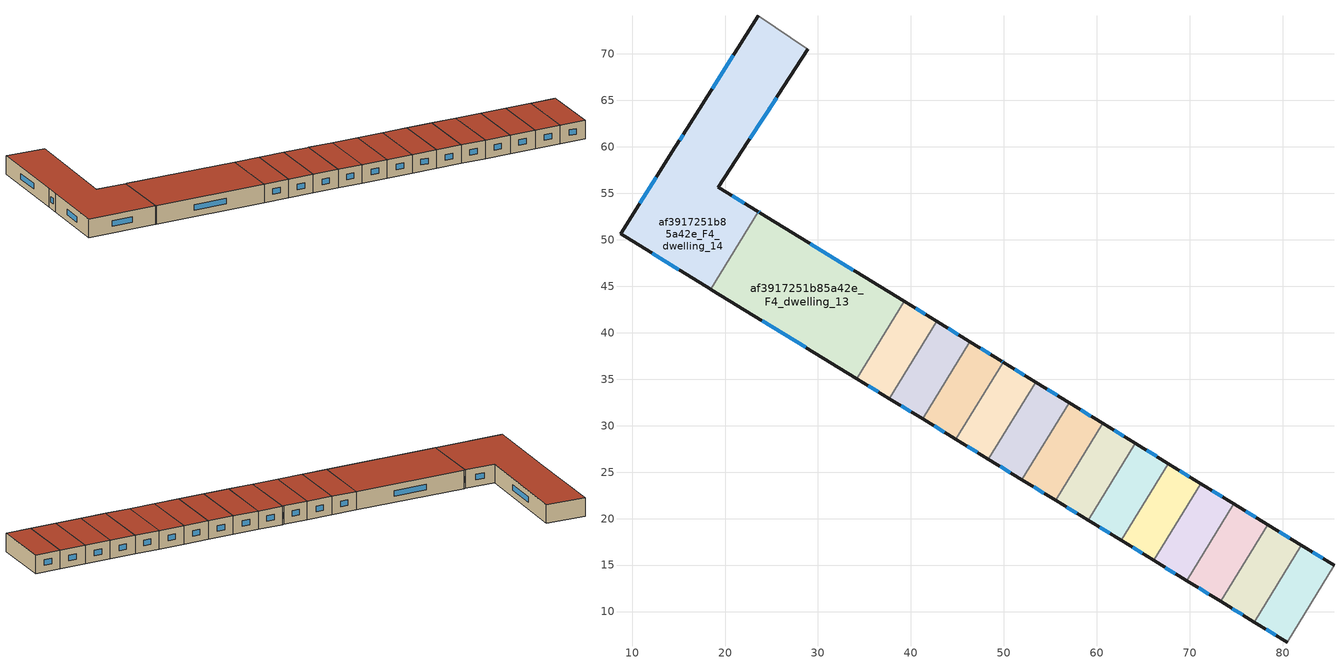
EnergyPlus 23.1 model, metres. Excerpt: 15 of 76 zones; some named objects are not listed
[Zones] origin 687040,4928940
af3917251b85a42e_F4_dwelling_0
 floor to af3917251b85a42e_F3_dwelling_0 (EU_floor_Construction): 85.52,14.97 80.51,6.7 76.96,8.87 82.01,17.12 z12
 wall outside (EU_wall_Construction): 85.52,14.97 82.01,17.12 / 76.96,8.87 80.51,6.7 z12:15
 wall to af3917251b85a42e_F4_dwelling_1 (EU_wall_Construction): 82.01,17.12 76.96,8.87 z12:15
 wall adiabatic (EU_wall_Construction): 80.51,6.7 85.52,14.97 z12:15
 window (EU_Window_Construction): 84.29,15.72 83.24,16.37 / 78.2,8.11 79.26,7.46 z13.05:13.95
 roof outside (EU_roof_Construction): 80.51,6.7 85.52,14.97 82.01,17.12 76.96,8.87 z15
af3917251b85a42e_F4_dwelling_1
 floor to af3917251b85a42e_F3_dwelling_1 (EU_floor_Construction): 82.01,17.12 76.96,8.87 73.32,11.1 78.37,19.36 z12
 wall outside (EU_wall_Construction): 82.01,17.12 78.37,19.36 / 73.32,11.1 76.96,8.87 z12:15
 wall to af3917251b85a42e_F4_dwelling_2 (EU_wall_Construction): 78.37,19.36 73.32,11.1 z12:15
 window (EU_Window_Construction): 80.74,17.9 79.65,18.57 / 74.6,10.32 75.68,9.65 z13.05:13.95
 roof outside (EU_roof_Construction): 76.96,8.87 82.01,17.12 78.37,19.36 73.32,11.1 z15
af3917251b85a42e_F4_dwelling_10
 floor to af3917251b85a42e_F3_dwelling_10 (EU_floor_Construction): 49.75,36.94 49.92,36.84 44.83,28.54 41.25,30.73 46.34,39.04 z12
 wall outside (EU_wall_Construction): 49.92,36.84 49.75,36.94 46.34,39.04 / 41.25,30.73 44.83,28.54 z12:15
 wall to af3917251b85a42e_F4_dwelling_11 (EU_wall_Construction): 46.34,39.04 41.25,30.73 z12:15
 wall to af3917251b85a42e_F4_dwelling_9 (EU_wall_Construction): 44.83,28.54 49.92,36.84 z12:15
 window (EU_Window_Construction): 48.55,37.68 47.53,38.3 / 49.86,36.87 49.81,36.91 / 42.51,29.96 43.58,29.31 z13.05:13.95
 roof outside (EU_roof_Construction): 44.83,28.54 49.92,36.84 49.75,36.94 46.34,39.04 41.25,30.73 z15
af3917251b85a42e_F4_dwelling_11
 floor to af3917251b85a42e_F3_dwelling_11 (EU_floor_Construction): 46.34,39.04 41.25,30.73 37.7,32.91 42.78,41.22 z12
 wall outside (EU_wall_Construction): 46.34,39.04 42.78,41.22 / 37.7,32.91 41.25,30.73 z12:15
 wall to af3917251b85a42e_F4_dwelling_12 (EU_wall_Construction): 42.78,41.22 37.7,32.91 z12:15
 window (EU_Window_Construction): 45.09,39.8 44.03,40.45 / 38.94,32.15 40,31.5 z13.05:13.95
 roof outside (EU_roof_Construction): 41.25,30.73 46.34,39.04 42.78,41.22 37.7,32.91 z15
af3917251b85a42e_F4_dwelling_12
 floor to af3917251b85a42e_F3_dwelling_12 (EU_floor_Construction): 42.78,41.22 37.7,32.91 34.17,35.07 39.26,43.38 z12
 wall outside (EU_wall_Construction): 42.78,41.22 39.26,43.38 / 34.17,35.07 37.7,32.91 z12:15
 wall to af3917251b85a42e_F4_dwelling_13 (EU_wall_Construction): 39.26,43.38 34.17,35.07 z12:15
 window (EU_Window_Construction): 41.55,41.98 40.5,42.62 / 35.41,34.31 36.46,33.67 z13.05:13.95
 roof outside (EU_roof_Construction): 37.7,32.91 42.78,41.22 39.26,43.38 34.17,35.07 z15
af3917251b85a42e_F4_dwelling_13
 floor to af3917251b85a42e_F3_dwelling_13 (EU_floor_Construction): 39.26,43.38 34.17,35.07 18.53,44.64 18.45,44.7 23.55,53.03 23.72,52.93 z12
 wall outside (EU_wall_Construction): 39.26,43.38 23.72,52.93 23.55,53.03 / 18.45,44.7 18.53,44.64 34.17,35.07 z12:15
 wall to af3917251b85a42e_F4_dwelling_14 (EU_wall_Construction): 23.55,53.03 18.45,44.7 z12:15
 window (EU_Window_Construction): 23.66,52.97 23.61,53 / 33.81,46.73 29.17,49.58 / 24.02,41.29 28.69,38.43 z13.05:13.95
 roof outside (EU_roof_Construction): 34.17,35.07 39.26,43.38 23.72,52.93 23.55,53.03 18.45,44.7 18.53,44.64 z15
af3917251b85a42e_F4_dwelling_14
 floor to af3917251b85a42e_F3_dwelling_14 (EU_floor_Construction): 28.92,70.49 19.3,55.65 23.55,53.03 18.45,44.7 8.76,50.63 14.67,60 15.95,62.01 23.58,74.1 z12
 wall outside (EU_wall_Construction): 23.58,74.1 15.95,62.01 14.67,60 8.76,50.63 18.45,44.7 / 23.55,53.03 19.3,55.65 28.92,70.49 z12:15
 wall adiabatic (EU_wall_Construction): 28.92,70.49 23.58,74.1 z12:15
 window (EU_Window_Construction): 12.59,56.71 10.83,53.91 / 15.5,61.3 15.12,60.7 / 20.9,69.86 18.62,66.25 / 22.67,60.85 25.54,65.28 / 22.06,53.95 20.79,54.73 / 12.15,48.55 15.05,46.78 z13.05:13.95
 roof outside (EU_roof_Construction): 23.55,53.03 19.3,55.65 28.92,70.49 23.58,74.1 15.95,62.01 14.67,60 8.76,50.63 18.45,44.7 z15
af3917251b85a42e_F4_dwelling_2
 floor to af3917251b85a42e_F3_dwelling_2 (EU_floor_Construction): 78.37,19.36 73.32,11.1 69.68,13.32 74.74,21.59 z12
 wall outside (EU_wall_Construction): 78.37,19.36 74.74,21.59 / 69.68,13.32 73.32,11.1 z12:15
 wall to af3917251b85a42e_F4_dwelling_3 (EU_wall_Construction): 74.74,21.59 69.68,13.32 z12:15
 window (EU_Window_Construction): 77.1,20.14 76.02,20.8 / 70.96,12.54 72.04,11.88 z13.05:13.95
 roof outside (EU_roof_Construction): 73.32,11.1 78.37,19.36 74.74,21.59 69.68,13.32 z15
af3917251b85a42e_F4_dwelling_3
 floor to af3917251b85a42e_F3_dwelling_3 (EU_floor_Construction): 74.74,21.59 69.68,13.32 66.13,15.5 71.19,23.77 z12
 wall outside (EU_wall_Construction): 74.74,21.59 71.19,23.77 / 66.13,15.5 69.68,13.32 z12:15
 wall to af3917251b85a42e_F4_dwelling_4 (EU_wall_Construction): 71.19,23.77 66.13,15.5 z12:15
 window (EU_Window_Construction): 73.5,22.35 72.44,23 / 67.38,14.74 68.44,14.09 z13.05:13.95
 roof outside (EU_roof_Construction): 69.68,13.32 74.74,21.59 71.19,23.77 66.13,15.5 z15
af3917251b85a42e_F4_dwelling_4
 floor to af3917251b85a42e_F3_dwelling_4 (EU_floor_Construction): 71.19,23.77 66.13,15.5 62.62,17.65 67.68,25.92 z12
 wall outside (EU_wall_Construction): 71.19,23.77 67.68,25.92 / 62.62,17.65 66.13,15.5 z12:15
 wall to af3917251b85a42e_F4_dwelling_5 (EU_wall_Construction): 67.68,25.92 62.62,17.65 z12:15
 window (EU_Window_Construction): 69.96,24.52 68.91,25.17 / 63.85,16.9 64.9,16.25 z13.05:13.95
 roof outside (EU_roof_Construction): 66.13,15.5 71.19,23.77 67.68,25.92 62.62,17.65 z15
af3917251b85a42e_F4_dwelling_5
 floor to af3917251b85a42e_F3_dwelling_5 (EU_floor_Construction): 67.68,25.92 62.62,17.65 59.06,19.83 64.12,28.11 z12
 wall outside (EU_wall_Construction): 67.68,25.92 64.12,28.11 / 59.06,19.83 62.62,17.65 z12:15
 wall to af3917251b85a42e_F4_dwelling_6 (EU_wall_Construction): 64.12,28.11 59.06,19.83 z12:15
 window (EU_Window_Construction): 66.43,26.69 65.37,27.34 / 60.3,19.07 61.37,18.42 z13.05:13.95
 roof outside (EU_roof_Construction): 62.62,17.65 67.68,25.92 64.12,28.11 59.06,19.83 z15
af3917251b85a42e_F4_dwelling_6
 floor to af3917251b85a42e_F3_dwelling_6 (EU_floor_Construction): 64.12,28.11 59.06,19.83 55.56,21.97 60.64,30.25 z12
 wall outside (EU_wall_Construction): 64.12,28.11 60.64,30.25 / 55.56,21.97 59.06,19.83 z12:15
 wall to af3917251b85a42e_F4_dwelling_7 (EU_wall_Construction): 60.64,30.25 55.56,21.97 z12:15
 window (EU_Window_Construction): 62.9,28.86 61.86,29.5 / 56.79,21.22 57.83,20.58 z13.05:13.95
 roof outside (EU_roof_Construction): 59.06,19.83 64.12,28.11 60.64,30.25 55.56,21.97 z15
af3917251b85a42e_F4_dwelling_7
 floor to af3917251b85a42e_F3_dwelling_7 (EU_floor_Construction): 60.64,30.25 55.56,21.97 51.94,24.19 57.02,32.47 z12
 wall outside (EU_wall_Construction): 60.64,30.25 57.02,32.47 / 51.94,24.19 55.56,21.97 z12:15
 wall to af3917251b85a42e_F4_dwelling_8 (EU_wall_Construction): 57.02,32.47 51.94,24.19 z12:15
 window (EU_Window_Construction): 59.37,31.03 58.29,31.7 / 53.21,23.41 54.29,22.75 z13.05:13.95
 roof outside (EU_roof_Construction): 55.56,21.97 60.64,30.25 57.02,32.47 51.94,24.19 z15
af3917251b85a42e_F4_dwelling_8
 floor to af3917251b85a42e_F3_dwelling_8 (EU_floor_Construction): 57.02,32.47 51.94,24.19 48.35,26.39 53.42,34.68 z12
 wall outside (EU_wall_Construction): 57.02,32.47 53.42,34.68 / 48.35,26.39 51.94,24.19 z12:15
 wall to af3917251b85a42e_F4_dwelling_9 (EU_wall_Construction): 53.42,34.68 48.35,26.39 z12:15
 window (EU_Window_Construction): 55.76,33.25 54.68,33.91 / 49.61,25.62 50.68,24.96 z13.05:13.95
 roof outside (EU_roof_Construction): 51.94,24.19 57.02,32.47 53.42,34.68 48.35,26.39 z15
af3917251b85a42e_F4_dwelling_9
 floor to af3917251b85a42e_F3_dwelling_9 (EU_floor_Construction): 53.42,34.68 48.35,26.39 44.83,28.54 49.92,36.84 z12
 wall outside (EU_wall_Construction): 44.83,28.54 48.35,26.39 / 53.42,34.68 49.92,36.84 z12:15
 window (EU_Window_Construction): 46.07,27.79 47.11,27.14 / 52.19,35.44 51.15,36.08 z13.05:13.95
 roof outside (EU_roof_Construction): 48.35,26.39 53.42,34.68 49.92,36.84 44.83,28.54 z15
[Building]
EU S2 Campaign: North Axis=0; Terrain=City; Solar Distribution=FullExterior
[Site:Location]
Bologna: Latitude=44.5; Longitude=11.25; Time Zone=1; Elevation=37
[SizingPeriod:WeatherFileDays]
AnnualSizingPeriod: Begin Month=1; Begin Day of Month=1; End Month=12; End Day of Month=31; Day of Week for Start Day=Monday; Use Weather File Daylight Saving Period=No; Use Weather File Rain and Snow Indicators=No
[MATERIAL]
EU_InternalMass_Material: Roughness=MediumRough; Thickness=0.1; Conductivity=1; Density=1800; Specific Heat=900; Thermal Absorptance=0.9; Solar Absorptance=0.7; Visible Absorptance=0.7
[MATERIAL:NOMASS] Roughness=MediumRough; Thermal Absorptance=0.9; Solar Absorptance=0.7; Visible Absorptance=0.7
Name | Thermal Resistance
EU_wall_NoMass | 0.890213
EU_roof_NoMass | 0.636128
EU_floor_NoMass | 0.79516
[WINDOWMATERIAL:SIMPLEGLAZINGSYSTEM]
EU_Window_SimpleGlazing: UFactor=4.49146; Solar Heat Gain Coefficient=0.85; Visible Transmittance=0.85
[CONSTRUCTION]
EU_wall_Construction: EU_wall_NoMass
EU_roof_Construction: EU_roof_NoMass
EU_floor_Construction: EU_floor_NoMass
EU_Window_Construction: EU_Window_SimpleGlazing
EU_InternalMass_Construction: EU_InternalMass_Material
[ZONE] Type=1; Multiplier=1; Ceiling Height=autocalculate; Floor Area=autocalculate; Part of Total Floor Area=Yes
Name | Volume
af3917251b85a42e_F4_dwelling_0 | 119.942
af3917251b85a42e_F4_dwelling_1 | 124.054
af3917251b85a42e_F4_dwelling_10 | 122.712
af3917251b85a42e_F4_dwelling_11 | 121.808
af3917251b85a42e_F4_dwelling_12 | 120.925
af3917251b85a42e_F4_dwelling_13 | 539.889
af3917251b85a42e_F4_dwelling_14 | 670.49
af3917251b85a42e_F4_dwelling_2 | 123.789
af3917251b85a42e_F4_dwelling_3 | 121.152
af3917251b85a42e_F4_dwelling_4 | 119.841
af3917251b85a42e_F4_dwelling_5 | 121.573
af3917251b85a42e_F4_dwelling_6 | 119.254
af3917251b85a42e_F4_dwelling_7 | 123.708
af3917251b85a42e_F4_dwelling_8 | 123.05
af3917251b85a42e_F4_dwelling_9 | 120.151
[INTERNALMASS] Construction=EU_InternalMass_Construction
Name | Zone or ZoneList | Surface Area
af3917251b85a42e_F4_dwelling_0_EU_InternalMass | af3917251b85a42e_F4_dwelling_0 | 39.9807
af3917251b85a42e_F4_dwelling_1_EU_InternalMass | af3917251b85a42e_F4_dwelling_1 | 41.351
af3917251b85a42e_F4_dwelling_2_EU_InternalMass | af3917251b85a42e_F4_dwelling_2 | 41.263
af3917251b85a42e_F4_dwelling_3_EU_InternalMass | af3917251b85a42e_F4_dwelling_3 | 40.3839
af3917251b85a42e_F4_dwelling_4_EU_InternalMass | af3917251b85a42e_F4_dwelling_4 | 39.9469
af3917251b85a42e_F4_dwelling_5_EU_InternalMass | af3917251b85a42e_F4_dwelling_5 | 40.5246
af3917251b85a42e_F4_dwelling_6_EU_InternalMass | af3917251b85a42e_F4_dwelling_6 | 39.7513
af3917251b85a42e_F4_dwelling_7_EU_InternalMass | af3917251b85a42e_F4_dwelling_7 | 41.2357
af3917251b85a42e_F4_dwelling_8_EU_InternalMass | af3917251b85a42e_F4_dwelling_8 | 41.0166
af3917251b85a42e_F4_dwelling_9_EU_InternalMass | af3917251b85a42e_F4_dwelling_9 | 40.0427
af3917251b85a42e_F4_dwelling_10_EU_InternalMass | af3917251b85a42e_F4_dwelling_10 | 40.9113
af3917251b85a42e_F4_dwelling_11_EU_InternalMass | af3917251b85a42e_F4_dwelling_11 | 40.6024
af3917251b85a42e_F4_dwelling_12_EU_InternalMass | af3917251b85a42e_F4_dwelling_12 | 40.3082
af3917251b85a42e_F4_dwelling_13_EU_InternalMass | af3917251b85a42e_F4_dwelling_13 | 179.964
af3917251b85a42e_F4_dwelling_14_EU_InternalMass | af3917251b85a42e_F4_dwelling_14 | 223.495
[OTHEREQUIPMENT] Fuel Type=Electricity; Design Level Calculation Method=Watts/Area; Power per Zone Floor Area=1; Fraction Latent=0; Fraction Radiant=0; Fraction Lost=0; Carbon Dioxide Generation Rate=0; EndUse Subcategory=EU_Step8_InternalGains
Name | Zone or ZoneList or Space or SpaceList | Schedule
EU_Step8_InternalGain_af3917251b85a42e_F4_dwelling_0_f000 | af3917251b85a42e_F4_dwelling_0 | EU_Step8_GainSchedule_af3917251b85a42e_F4_dwelling_0_f000
EU_Step8_InternalGain_af3917251b85a42e_F4_dwelling_1_f000 | af3917251b85a42e_F4_dwelling_1 | EU_Step8_GainSchedule_af3917251b85a42e_F4_dwelling_1_f000
EU_Step8_InternalGain_af3917251b85a42e_F4_dwelling_2_f000 | af3917251b85a42e_F4_dwelling_2 | EU_Step8_GainSchedule_af3917251b85a42e_F4_dwelling_2_f000
EU_Step8_InternalGain_af3917251b85a42e_F4_dwelling_3_f000 | af3917251b85a42e_F4_dwelling_3 | EU_Step8_GainSchedule_af3917251b85a42e_F4_dwelling_3_f000
EU_Step8_InternalGain_af3917251b85a42e_F4_dwelling_4_f000 | af3917251b85a42e_F4_dwelling_4 | EU_Step8_GainSchedule_af3917251b85a42e_F4_dwelling_4_f000
EU_Step8_InternalGain_af3917251b85a42e_F4_dwelling_5_f000 | af3917251b85a42e_F4_dwelling_5 | EU_Step8_GainSchedule_af3917251b85a42e_F4_dwelling_5_f000
EU_Step8_InternalGain_af3917251b85a42e_F4_dwelling_6_f000 | af3917251b85a42e_F4_dwelling_6 | EU_Step8_GainSchedule_af3917251b85a42e_F4_dwelling_6_f000
EU_Step8_InternalGain_af3917251b85a42e_F4_dwelling_7_f000 | af3917251b85a42e_F4_dwelling_7 | EU_Step8_GainSchedule_af3917251b85a42e_F4_dwelling_7_f000
EU_Step8_InternalGain_af3917251b85a42e_F4_dwelling_8_f000 | af3917251b85a42e_F4_dwelling_8 | EU_Step8_GainSchedule_af3917251b85a42e_F4_dwelling_8_f000
EU_Step8_InternalGain_af3917251b85a42e_F4_dwelling_9_f000 | af3917251b85a42e_F4_dwelling_9 | EU_Step8_GainSchedule_af3917251b85a42e_F4_dwelling_9_f000
EU_Step8_InternalGain_af3917251b85a42e_F4_dwelling_10_f000 | af3917251b85a42e_F4_dwelling_10 | EU_Step8_GainSchedule_af3917251b85a42e_F4_dwelling_10_f000
EU_Step8_InternalGain_af3917251b85a42e_F4_dwelling_11_f000 | af3917251b85a42e_F4_dwelling_11 | EU_Step8_GainSchedule_af3917251b85a42e_F4_dwelling_11_f000
EU_Step8_InternalGain_af3917251b85a42e_F4_dwelling_12_f000 | af3917251b85a42e_F4_dwelling_12 | EU_Step8_GainSchedule_af3917251b85a42e_F4_dwelling_12_f000
EU_Step8_InternalGain_af3917251b85a42e_F4_dwelling_13_f000 | af3917251b85a42e_F4_dwelling_13 | EU_Step8_GainSchedule_af3917251b85a42e_F4_dwelling_13_f000
EU_Step8_InternalGain_af3917251b85a42e_F4_dwelling_14_f000 | af3917251b85a42e_F4_dwelling_14 | EU_Step8_GainSchedule_af3917251b85a42e_F4_dwelling_14_f000
[ZONEVENTILATION:DESIGNFLOWRATE] Schedule=EU_AlwaysOn; Design Flow Rate Calculation Method=AirChanges/Hour; Air Changes per Hour=0.718634; Ventilation Type=Natural; Fan Pressure Rise=0; Fan Total Efficiency=1; Constant Term Coefficient=1; Temperature Term Coefficient=0; Velocity Term Coefficient=0; Velocity Squared Term Coefficient=0; Minimum Indoor Temperature=-100; Maximum Indoor Temperature=100; Delta Temperature=-100; Minimum Outdoor Temperature=-100; Maximum Outdoor Temperature=100; Maximum Wind Speed=40
Name | Zone or ZoneList or Space or SpaceList
EU_ConstantAir_af3917251b85a42e_F4_dwelling_0 | af3917251b85a42e_F4_dwelling_0
EU_ConstantAir_af3917251b85a42e_F4_dwelling_1 | af3917251b85a42e_F4_dwelling_1
EU_ConstantAir_af3917251b85a42e_F4_dwelling_2 | af3917251b85a42e_F4_dwelling_2
EU_ConstantAir_af3917251b85a42e_F4_dwelling_3 | af3917251b85a42e_F4_dwelling_3
EU_ConstantAir_af3917251b85a42e_F4_dwelling_4 | af3917251b85a42e_F4_dwelling_4
EU_ConstantAir_af3917251b85a42e_F4_dwelling_5 | af3917251b85a42e_F4_dwelling_5
EU_ConstantAir_af3917251b85a42e_F4_dwelling_6 | af3917251b85a42e_F4_dwelling_6
EU_ConstantAir_af3917251b85a42e_F4_dwelling_7 | af3917251b85a42e_F4_dwelling_7
EU_ConstantAir_af3917251b85a42e_F4_dwelling_8 | af3917251b85a42e_F4_dwelling_8
EU_ConstantAir_af3917251b85a42e_F4_dwelling_9 | af3917251b85a42e_F4_dwelling_9
EU_ConstantAir_af3917251b85a42e_F4_dwelling_10 | af3917251b85a42e_F4_dwelling_10
EU_ConstantAir_af3917251b85a42e_F4_dwelling_11 | af3917251b85a42e_F4_dwelling_11
EU_ConstantAir_af3917251b85a42e_F4_dwelling_12 | af3917251b85a42e_F4_dwelling_12
EU_ConstantAir_af3917251b85a42e_F4_dwelling_13 | af3917251b85a42e_F4_dwelling_13
EU_ConstantAir_af3917251b85a42e_F4_dwelling_14 | af3917251b85a42e_F4_dwelling_14
[HVACTEMPLATE:ZONE:IDEALLOADSAIRSYSTEM] System Availability Schedule=EU_AlwaysOn; Maximum Heating Supply Air Temperature=50; Minimum Cooling Supply Air Temperature=13; Maximum Heating Supply Air Humidity Ratio=0.0156; Minimum Cooling Supply Air Humidity Ratio=0.0077; Heating Limit=NoLimit; Cooling Limit=NoLimit; Heating Availability Schedule=EU_AlwaysOn; Cooling Availability Schedule=EU_CoolingOff; Dehumidification Control Type=ConstantSensibleHeatRatio; Cooling Sensible Heat Ratio=0.7; Dehumidification Setpoint=60; Humidification Control Type=None; Humidification Setpoint=30; Outdoor Air Method=None; Outdoor Air Flow Rate per Person=0.00944; Outdoor Air Flow Rate per Zone Floor Area=0; Outdoor Air Flow Rate per Zone=0; Demand Controlled Ventilation Type=None; Outdoor Air Economizer Type=NoEconomizer; Heat Recovery Type=None; Sensible Heat Recovery Effectiveness=0.7; Latent Heat Recovery Effectiveness=0.65
Name | Template Thermostat
af3917251b85a42e_F4_dwelling_0 | EU_HeatOnly_af3917251b85a42e_F4_dwelling_0
af3917251b85a42e_F4_dwelling_1 | EU_HeatOnly_af3917251b85a42e_F4_dwelling_1
af3917251b85a42e_F4_dwelling_2 | EU_HeatOnly_af3917251b85a42e_F4_dwelling_2
af3917251b85a42e_F4_dwelling_3 | EU_HeatOnly_af3917251b85a42e_F4_dwelling_3
af3917251b85a42e_F4_dwelling_4 | EU_HeatOnly_af3917251b85a42e_F4_dwelling_4
af3917251b85a42e_F4_dwelling_5 | EU_HeatOnly_af3917251b85a42e_F4_dwelling_5
af3917251b85a42e_F4_dwelling_6 | EU_HeatOnly_af3917251b85a42e_F4_dwelling_6
af3917251b85a42e_F4_dwelling_7 | EU_HeatOnly_af3917251b85a42e_F4_dwelling_7
af3917251b85a42e_F4_dwelling_8 | EU_HeatOnly_af3917251b85a42e_F4_dwelling_8
af3917251b85a42e_F4_dwelling_9 | EU_HeatOnly_af3917251b85a42e_F4_dwelling_9
af3917251b85a42e_F4_dwelling_10 | EU_HeatOnly_af3917251b85a42e_F4_dwelling_10
af3917251b85a42e_F4_dwelling_11 | EU_HeatOnly_af3917251b85a42e_F4_dwelling_11
af3917251b85a42e_F4_dwelling_12 | EU_HeatOnly_af3917251b85a42e_F4_dwelling_12
af3917251b85a42e_F4_dwelling_13 | EU_HeatOnly_af3917251b85a42e_F4_dwelling_13
af3917251b85a42e_F4_dwelling_14 | EU_HeatOnly_af3917251b85a42e_F4_dwelling_14
[SIZING:ZONE] Zone Cooling Design Supply Air Temperature Input Method=SupplyAirTemperature; Zone Cooling Design Supply Air Temperature=13; Zone Heating Design Supply Air Temperature Input Method=SupplyAirTemperature; Zone Heating Design Supply Air Temperature=50; Zone Cooling Design Supply Air Humidity Ratio=0.008; Zone Heating Design Supply Air Humidity Ratio=0.008; Cooling Design Air Flow Method=DesignDay; Cooling Design Air Flow Rate=0; Cooling Minimum Air Flow per Zone Floor Area=0.000762; Cooling Minimum Air Flow=0; Cooling Minimum Air Flow Fraction=0.2; Heating Design Air Flow Method=DesignDay; Heating Design Air Flow Rate=0; Heating Maximum Air Flow per Zone Floor Area=0.002032; Heating Maximum Air Flow=0.141576; Heating Maximum Air Flow Fraction=0.3; Account for Dedicated Outdoor Air System=No; Dedicated Outdoor Air System Control Strategy=NeutralSupplyAir; Dedicated Outdoor Air Low Setpoint Temperature for Design=autosize; Dedicated Outdoor Air High Setpoint Temperature for Design=autosize; Zone Load Sizing Method=Sensible Load Only No Latent Load; Zone Latent Cooling Design Supply Air Humidity Ratio Input Method=HumidityRatioDifference; Zone Cooling Design Supply Air Humidity Ratio Difference=0.005; Zone Latent Heating Design Supply Air Humidity Ratio Input Method=HumidityRatioDifference; Zone Humidification Design Supply Air Humidity Ratio Difference=0.005
af3917251b85a42e_F4_dwelling_0; af3917251b85a42e_F4_dwelling_1; af3917251b85a42e_F4_dwelling_2; af3917251b85a42e_F4_dwelling_3; af3917251b85a42e_F4_dwelling_4; af3917251b85a42e_F4_dwelling_5; af3917251b85a42e_F4_dwelling_6; af3917251b85a42e_F4_dwelling_7; af3917251b85a42e_F4_dwelling_8; af3917251b85a42e_F4_dwelling_9; af3917251b85a42e_F4_dwelling_10; af3917251b85a42e_F4_dwelling_11; af3917251b85a42e_F4_dwelling_12; af3917251b85a42e_F4_dwelling_13; af3917251b85a42e_F4_dwelling_14
[SCHEDULE:CONSTANT]
Name | Hourly Value
EU_AlwaysOn | 1
EU_CoolingOff | 0
[SCHEDULE:FILE] Column Number=1; Rows to Skip at Top=0; Number of Hours of Data=8760; Column Separator=Comma; Interpolate to Timestep=No; Minutes per Item=60; Adjust Schedule for Daylight Savings=Yes
Name | File
EU_Step8_GainSchedule_af3917251b85a42e_F4_dwelling_0_f000 | ../../schedules/af3917251b85a42e/af3917251b85a42e_F4_dwelling_0_f000_gain.csv
EU_Step8_GainSchedule_af3917251b85a42e_F4_dwelling_1_f000 | ../../schedules/af3917251b85a42e/af3917251b85a42e_F4_dwelling_1_f000_gain.csv
EU_Step8_GainSchedule_af3917251b85a42e_F4_dwelling_2_f000 | ../../schedules/af3917251b85a42e/af3917251b85a42e_F4_dwelling_2_f000_gain.csv
EU_Step8_GainSchedule_af3917251b85a42e_F4_dwelling_3_f000 | ../../schedules/af3917251b85a42e/af3917251b85a42e_F4_dwelling_3_f000_gain.csv
EU_Step8_GainSchedule_af3917251b85a42e_F4_dwelling_4_f000 | ../../schedules/af3917251b85a42e/af3917251b85a42e_F4_dwelling_4_f000_gain.csv
EU_Step8_GainSchedule_af3917251b85a42e_F4_dwelling_5_f000 | ../../schedules/af3917251b85a42e/af3917251b85a42e_F4_dwelling_5_f000_gain.csv
EU_Step8_GainSchedule_af3917251b85a42e_F4_dwelling_6_f000 | ../../schedules/af3917251b85a42e/af3917251b85a42e_F4_dwelling_6_f000_gain.csv
EU_Step8_GainSchedule_af3917251b85a42e_F4_dwelling_7_f000 | ../../schedules/af3917251b85a42e/af3917251b85a42e_F4_dwelling_7_f000_gain.csv
EU_Step8_GainSchedule_af3917251b85a42e_F4_dwelling_8_f000 | ../../schedules/af3917251b85a42e/af3917251b85a42e_F4_dwelling_8_f000_gain.csv
EU_Step8_GainSchedule_af3917251b85a42e_F4_dwelling_9_f000 | ../../schedules/af3917251b85a42e/af3917251b85a42e_F4_dwelling_9_f000_gain.csv
EU_Step8_GainSchedule_af3917251b85a42e_F4_dwelling_10_f000 | ../../schedules/af3917251b85a42e/af3917251b85a42e_F4_dwelling_10_f000_gain.csv
EU_Step8_GainSchedule_af3917251b85a42e_F4_dwelling_11_f000 | ../../schedules/af3917251b85a42e/af3917251b85a42e_F4_dwelling_11_f000_gain.csv
EU_Step8_GainSchedule_af3917251b85a42e_F4_dwelling_12_f000 | ../../schedules/af3917251b85a42e/af3917251b85a42e_F4_dwelling_12_f000_gain.csv
EU_Step8_GainSchedule_af3917251b85a42e_F4_dwelling_13_f000 | ../../schedules/af3917251b85a42e/af3917251b85a42e_F4_dwelling_13_f000_gain.csv
EU_Step8_GainSchedule_af3917251b85a42e_F4_dwelling_14_f000 | ../../schedules/af3917251b85a42e/af3917251b85a42e_F4_dwelling_14_f000_gain.csv
